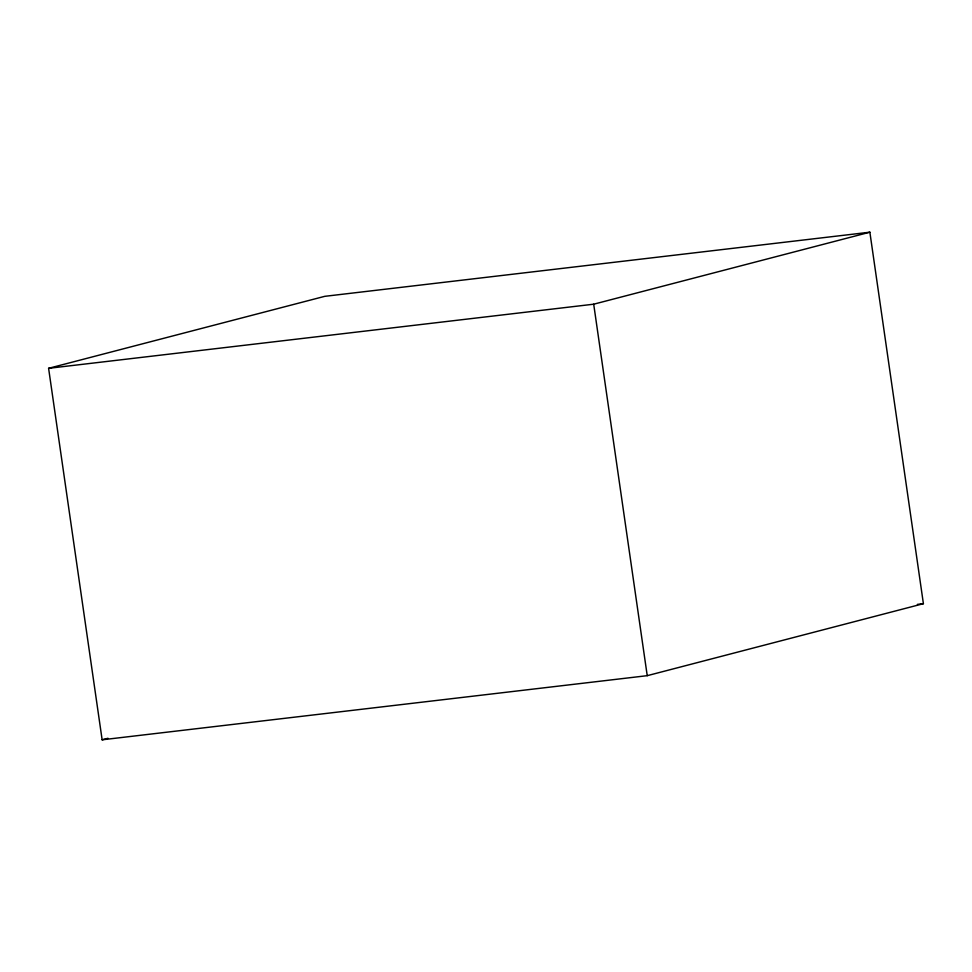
<?xml version="1.0" encoding="UTF-8"?>
<svg xmlns="http://www.w3.org/2000/svg" width="972" height="972" viewBox="0 0 972 972"><rect width="100%" height="100%" fill="white"/><g stroke="black" fill="none" stroke-linecap="round" stroke-linejoin="round"><path stroke-width="1.46" d="M48.6 368.315L324.77 296.326L869.867 232.199L923.4 603.685L647.231 675.674L102.133 739.801L48.6 368.315L593.698 304.2L869.867 232.199M102.133 739.801L108.001 738.27M917.374 604.39L923.4 603.685M593.698 304.2L647.231 675.674"/></g></svg>
